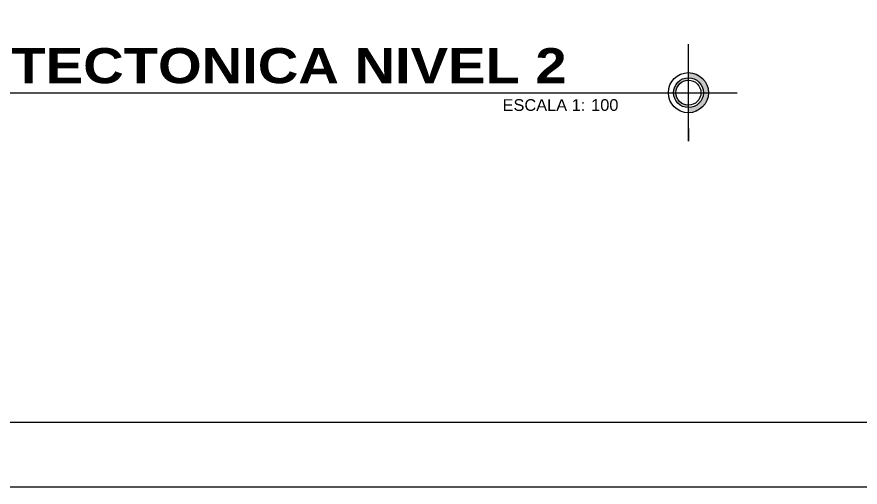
# Model space of a CAD drawing. Header units: inches. Extents: x -370 to 18, y -197 to 199.
# Drawn here: x -93.94 to -80.86, y -47.61 to -40.32 of the extents above; entities that cross this region are included whole.
import ezdxf

# ---------------------------------------------------------------- set-up
doc = ezdxf.new("R2010")
doc.units = ezdxf.units.IN
doc.header["$MEASUREMENT"] = 0
doc.layers.add('MUEBLES', color=7, linetype='Continuous')
doc.styles.add('1', font='arial.ttf')
doc.styles.add('2', font='')
doc.styles.get('2').set_extended_font_data('Arial Black')

# ---------------------------------------------------------------- blocks, each defined once
blk = doc.blocks.new('*U71')
h = blk.add_hatch(color=1)
h.paths.add_polyline_path([(17.847, 0.255), (17.847, 0.343, -0.414214), (18.19, 0), (18.102, 0, 0.414214)])
h.paths.add_polyline_path([(18.102, 0), (18.19, 0, -0.414214), (17.847, -0.343), (17.847, -0.255, 0.414214)])
h = blk.add_hatch(color=1)
h.paths.add_polyline_path([(17.593, 0), (17.633, 0, 0.414214), (17.847, -0.214), (17.847, -0.255, -0.414214)])
h.paths.add_polyline_path([(17.847, 0.255), (17.847, 0.214, 0.414214), (17.633, 0), (17.593, 0, -0.414214)])
at = {"color": 13}
for p, q in [((17.847, -0.83), (17.847, 0.83)), ((0, 0), (18.677, 0))]:
    blk.add_line(p, q, dxfattribs=at)
at = {"color": 5}
for p, q in [((17.847, 0.611), (17.847, 0.83)), ((18.459, 0), (18.677, 0)), ((17.847, -0.611), (17.847, -0.83))]:
    blk.add_line(p, q, dxfattribs=at)
at = {"color": 13}
for radius in [0.343, 0.255, 0.214]:
    blk.add_circle((17.847, 0), radius, dxfattribs=at)
at = {"color": 2, "linetype": 'Continuous', "style": '1'}
blk.add_text('ESCALA 1:', height=0.2, dxfattribs=at).set_placement((14.671, -0.311))
at = {"color": 1, "linetype": 'Continuous', "style": '2'}
blk.add_attdef('TITULO', (0.308, 0.162), '', height=0.6, dxfattribs=at)
at = {"color": 2, "style": '1'}
blk.add_attdef('ESCALA', (16.184, -0.311), '', height=0.2, dxfattribs=at)
at = {"color": 2, "linetype": 'Continuous', "style": '1'}
blk.add_attdef('DESCRIPCION', (0.308, -0.373), '', height=0.2, dxfattribs=at)

msp = doc.modelspace()

# ---------------------------------------------------------------- linework, layer by layer
at = {"layer": 'MUEBLES', "color": 1}
msp.add_lwpolyline([(-48.131, -5.55979), (-48.131, -47.60979), (-107.531, -47.60979), (-107.531, -5.55979)], close=True, dxfattribs=at)
at = {"layer": 'MUEBLES', "color": 6}
msp.add_lwpolyline([(-50.131, -6.55979), (-50.131, -46.60979), (-105.531, -46.60979), (-105.531, -6.55979)], close=True, dxfattribs=at)

# ---------------------------------------------------------------- block references
ref = msp.add_blockref('*U71', (-99.71743, -41.49183), dxfattribs=dict(xscale=0.9073029058261515, yscale=0.9073029058261515, zscale=0.9073029058261515))
ref.add_attrib('TITULO', 'PLAN ARQUITECTONICA NIVEL 2', (-99.43777, -41.34505), dxfattribs={"color": 1, "linetype": 'Continuous', "height": 0.5443817, "style": '2'})
ref.add_attrib('ESCALA', '100', (-85.03325, -41.77356), dxfattribs={"color": 2, "height": 0.181461, "style": '1'})

doc.saveas('drawing.dxf')
